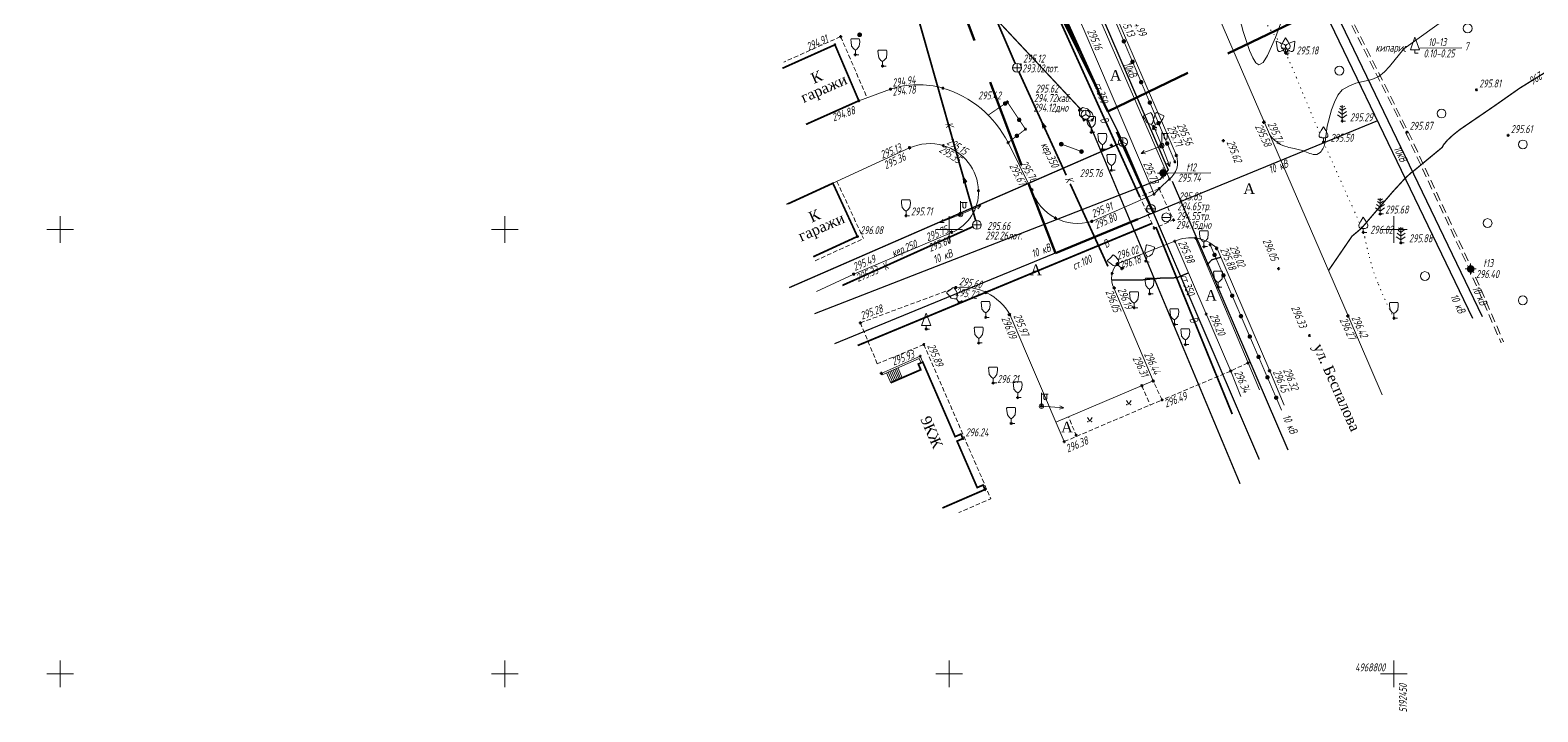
# Model space of a CAD drawing. Header units: metres. Extents: x 1687 to 3282, y 1191 to 1671.
# Drawn here: x 1885.2 to 2054.8, y 1191.1 to 1267.9 of the extents above; entities that cross this region are included whole.
import ezdxf

# ---------------------------------------------------------------- set-up
doc = ezdxf.new("R2010")
doc.units = ezdxf.units.M
doc.set_wipeout_variables(frame=1)
for name, pattern in [('71100000a', [1, 0, -1]), ('COMMUN', [6, 5, -1]), ('DASHED', [0.75, 0.5, -0.25]), ('DASHEDX2', [1.5, 1, -0.5])]:
    doc.linetypes.add(name, pattern=pattern)
for name, color, linetype, lineweight, transparency in [('31252100', 7, 'Continuous', 18, 0.65), ('51361400', 7, 'Continuous', 18, 0.65), ('51361800', 7, 'Continuous', 18, 0.65), ('51361960', 7, 'Continuous', 18, 0.65), ('51472300', 7, 'Continuous', 18, 0.65), ('71100000', 7, 'Continuous', 18, 0.65), ('71133200', 7, 'Continuous', 18, 0.65), ('71133300', 7, 'Continuous', 18, 0.65), ('71133600', 7, 'Continuous', 18, 0.65), ('71133800', 7, 'Continuous', 18, 0.65), ('82211000', 7, 'Continuous', 18, 0.65), ('Commun', 7, 'Continuous', 18, 0.65), ('CONTOURS-LABEL', 7, 'Continuous', 18, 0.65), ('ELE_SKLAD', 7, 'Continuous', 18, 0.65), ('GEO_POINTS', 7, 'Continuous', 18, 0.65), ('Grid', 7, 'Continuous', 18, 0.65), ('Otm', 7, 'Continuous', 18, 0.65), ('R_Поверхность5_CNT-MAJ', 7, 'Continuous', 18, 0.65), ('R_Поверхность5_CNT-MIN', 7, 'Continuous', 18, 0.65), ('Sit', 7, 'Continuous', 18, 0.65), ('Text', 7, 'Continuous', 18, 0.65), ('Text_com', 7, 'Continuous', 18, 0.65), ('Us_znak', 7, 'Continuous', 18, 0.65), ('Us_znak_fon', 7, 'Continuous', 18, 0.65), ('Рамка и сетка', 7, 'Continuous', 18, 0.65)]:
    doc.layers.add(name, color=color, linetype=linetype, lineweight=lineweight, transparency=transparency)
doc.styles.add('eskd', font='ESKD1.shx', dxfattribs={"width": 1.2, "oblique": 15})
doc.styles.get("Standard").update_dxf_attribs({"font": 'GOST_0.TTF', "oblique": 15})
doc.styles.add('style1', font='times.ttf', dxfattribs={"height": 1})
doc.linetypes.add('KABELww_500', pattern='A,0.0001,-0.4,[131,ltypeshp.shx,S=0.4,R=90,X=0.4,Y=-0.4],0.2,[131,ltypeshp.shx,S=0.2,R=90,X=0.4,Y=-0.2],3.6,[131,ltypeshp.shx,S=0.2,R=-90,X=-0.4,Y=0.2],0.2,[131,ltypeshp.shx,S=0.4,R=-90,X=-0.4,Y=0.4],-0.8,4,-0.4', length=9.6001)
doc.linetypes.add('ПОДЗ_ЛИНИИ_СВЯЗИ', pattern='A,4.8,-0.2,[133,ltypeshp.shx,S=0.2,R=0,X=-0.2,Y=0],-0.2,4.8,-2', length=12)

# ---------------------------------------------------------------- blocks, each defined once
blk = doc.blocks.new('71133200')
for p, q in [((-0.924145, 3.560442), (-1.024145, 3.360442)), ((-0.024145, 3.560442), (-0.924145, 3.560442)), ((-0.024145, 3.560442), (0.875855, 3.560442)), ((0.875855, 3.560442), (0.958164, 3.395824)), ((0.975974, 2.864397), (0.958164, 3.395824)), ((-1.024145, 3.360442), (-0.977382, 2.864397)), ((-0.977382, 2.864397), (-0.861899, 1.88241)), ((-0.861899, 1.88241), (-0.374616, 1.28565)), ((-0.374616, 1.28565), (0, 1.039723)), ((0, 1.039723), (0.401375, 1.321765)), ((0, 0), (0, 1.039723)), ((0.8, 0), (0, 0)), ((0.401375, 1.321765), (0.861899, 1.88241)), ((0.861899, 1.88241), (0.975974, 2.864397))]:
    blk.add_line(p, q)
at = {"style": 'eskd', "oblique": 14.99997778}
blk.add_attdef('Z', (1.873004, -0.239356), '', height=2, dxfattribs=at)
blk = doc.blocks.new('51472300')
for p, q in [((0, 0.5), (0, 3)), ((0, 2.75), (1.5, 2.75)), ((0.54, 1.74), (0.54, 2.75)), ((1.2, 1.74), (1.2, 2.75))]:
    blk.add_line(p, q)
at = {"color": 7}
for radius in [0.5, 0.05]:
    blk.add_circle((0, 0), radius, dxfattribs=at)
blk.add_arc((0.87, 1.75), 0.331, 182.1567, 357.8433)
at = {"oblique": 15}
blk.add_attdef('Z', (1.02, -1.37), '', height=2, dxfattribs=at)
blk = doc.blocks.new('71133800')
blk.add_lwpolyline([(0.71, 0), (0, 0), (0, 0.8), (-1.03, 0.8), (0, 3.61), (1.01, 0.8), (-0.03, 0.8)])
at = {"style": 'eskd', "oblique": 15}
blk.add_attdef('Z', (1.57, -0.8), '', height=2, dxfattribs=at)
blk = doc.blocks.new('71133300')
for p, q in [((0, 0.91), (0, 0)), ((0, 0), (0.76, 0))]:
    blk.add_line(p, q)
blk.add_lwpolyline([(0, 0.91), (-0.38, 0.91), (-0.76, 1.03), (-0.95, 1.21), (-1.01, 1.47), (-0.99, 1.69), (-0.54, 2.57), (0, 3.42), (0.54, 2.57), (0.99, 1.69), (1.01, 1.47), (0.95, 1.21), (0.76, 1.03), (0.39, 0.91)], close=True)
at = {"style": 'eskd', "oblique": 15}
blk.add_attdef('Z', (1.77, -0.69), '', height=2, dxfattribs=at)
blk = doc.blocks.new('71133600')
for p, q in [((-0.52, 3.39), (0, 3.02)), ((0, 3.02), (0.55, 3.39)), ((-0.86, 2.16), (0, 1.51)), ((0, 1.51), (0.96, 2.16))]:
    blk.add_line(p, q)
for points in [[(0.71, 0), (0, 0), (0, 3.55)], [(-1.05, 1.38), (0, 0.67), (1, 1.38)], [(-0.64, 2.84), (0, 2.37), (0, 2.37), (0.78, 2.93)]]:
    blk.add_lwpolyline(points)
at = {"style": 'eskd', "oblique": 15}
blk.add_attdef('Z', (2.03, -0.19), '', height=2, dxfattribs=at)
blk = doc.blocks.new('*U54')
at = {"layer": '82211000', "linetype": 'Continuous', "ltscale": 0.5}
for points in [[(5192401.54, 4968912.65, 1), (5192401.74, 4968912.19, 1)], [(5192402.53, 4968910.36, 1), (5192402.72, 4968909.9, 1)], [(5192403.52, 4968908.06, 1), (5192403.71, 4968907.6, 1)], [(5192404.5, 4968905.76, 1), (5192404.7, 4968905.3, 1)], [(5192405.49, 4968903.47, 1), (5192405.69, 4968903.01, 1)], [(5192406.49, 4968901.17, 1), (5192406.69, 4968900.72, 1)], [(5192407.49, 4968898.88, 1), (5192407.7, 4968898.43, 1)], [(5192408.5, 4968896.6, 1), (5192408.7, 4968896.14, 1)], [(5192409.51, 4968894.31, 1), (5192409.71, 4968893.85, 1)], [(5192410.52, 4968892.02, 1), (5192410.72, 4968891.56, 1)], [(5192411.52, 4968889.73, 1), (5192411.73, 4968889.27, 1)], [(5192412.53, 4968887.44, 1), (5192412.73, 4968886.99, 1)], [(5192413.54, 4968885.16, 1), (5192413.74, 4968884.7, 1)], [(5192414.55, 4968882.87, 1), (5192414.75, 4968882.41, 1)], [(5192415.55, 4968880.58, 1), (5192415.75, 4968880.12, 1)], [(5192416.56, 4968878.29, 1), (5192416.76, 4968877.83, 1)], [(5192417.57, 4968876, 1), (5192417.77, 4968875.55, 1)], [(5192418.57, 4968873.71, 1), (5192418.77, 4968873.25, 1)], [(5192419.55, 4968871.41, 1), (5192419.74, 4968870.95, 1)], [(5192420.52, 4968869.11, 1), (5192420.72, 4968868.65, 1)], [(5192421.5, 4968866.81, 1), (5192421.69, 4968866.35, 1)], [(5192422.47, 4968864.51, 1), (5192422.67, 4968864.05, 1)], [(5192423.45, 4968862.2, 1), (5192423.64, 4968861.74, 1)], [(5192424.42, 4968859.9, 1), (5192424.62, 4968859.44, 1)]]:
    blk.add_hatch(color=256, dxfattribs=at).paths.add_polyline_path(points, flags=0)
at = {"layer": '82211000', "linetype": 'Continuous', "ltscale": 0.5, "flags": 128}
blk.add_lwpolyline([(5192401.14, 4968913.57, 0.1, 0.1, 0), (5192401.54, 4968912.65, 0, 0, 0)], format="xyseb", dxfattribs=at)
at = {"layer": '82211000', "linetype": 'Continuous', "ltscale": 0.5, "const_width": 0.1}
for points in [[(5192401.74, 4968912.19), (5192402.53, 4968910.36)], [(5192402.72, 4968909.9), (5192403.52, 4968908.06)], [(5192403.71, 4968907.6), (5192404.5, 4968905.76)], [(5192404.7, 4968905.3), (5192405.49, 4968903.47)], [(5192406.69, 4968900.72), (5192407.49, 4968898.88)], [(5192407.7, 4968898.43), (5192408.5, 4968896.6)], [(5192408.7, 4968896.14), (5192409.51, 4968894.31)], [(5192409.71, 4968893.85), (5192410.52, 4968892.02)], [(5192410.72, 4968891.56), (5192411.52, 4968889.73)], [(5192411.73, 4968889.27), (5192412.53, 4968887.44)], [(5192412.73, 4968886.99), (5192413.54, 4968885.16)], [(5192413.74, 4968884.7), (5192414.55, 4968882.87)], [(5192414.75, 4968882.41), (5192415.55, 4968880.58)], [(5192415.75, 4968880.12), (5192416.56, 4968878.29)], [(5192416.76, 4968877.83), (5192417.57, 4968876)], [(5192418.77, 4968873.25), (5192419.55, 4968871.41)], [(5192419.74, 4968870.95), (5192420.52, 4968869.11)], [(5192420.72, 4968868.65), (5192421.5, 4968866.81)], [(5192421.69, 4968866.35), (5192422.47, 4968864.51)], [(5192422.67, 4968864.05), (5192423.45, 4968862.2)], [(5192423.64, 4968861.74), (5192424.42, 4968859.9)]]:
    blk.add_lwpolyline(points, dxfattribs=at)
at = {"layer": '82211000', "linetype": 'Continuous', "ltscale": 0.5}
for points in [[(5192405.69, 4968903.01, 0.1, 0.1, 0), (5192406.12, 4968902, 0.1, 0.1, 0), (5192406.49, 4968901.17, 0, 0, 0)], [(5192417.77, 4968875.55, 0.1, 0.1, 0), (5192418.44, 4968874.03, 0.1, 0.1, 0), (5192418.57, 4968873.71, 0, 0, 0)]]:
    blk.add_lwpolyline(points, format="xyseb", dxfattribs=at)
at = {"layer": '82211000', "ltscale": 0.5, "const_width": 0.1}
blk.add_lwpolyline([(5192424.62, 4968859.44), (5192425.39, 4968857.62)], dxfattribs=at)
blk = doc.blocks.new('*U59')
at = {"layer": '82211000', "linetype": 'Continuous', "ltscale": 0.5}
for points in [[(5192406.5, 4968864.32, 1), (5192406.08, 4968864.03, 1)], [(5192408.01, 4968862.14, 1), (5192407.73, 4968862.56, 1)], [(5192407.41, 4968860.39, 1), (5192407.81, 4968860.69, 1)]]:
    blk.add_hatch(color=256, dxfattribs=at).paths.add_polyline_path(points, flags=0)
at = {"layer": '82211000', "ltscale": 0.5, "const_width": 0.1}
blk.add_lwpolyline([(5192406.08, 4968864.03), (5192404.39, 4968862.87)], dxfattribs=at)
at = {"layer": '82211000', "linetype": 'Continuous', "ltscale": 0.5}
for points in [[(5192407.73, 4968862.56, 0.1, 0.1, 0), (5192406.54, 4968864.35, 0.1, 0.1, 0), (5192406.5, 4968864.32, 0, 0, 0)], [(5192407.81, 4968860.69, 0.1, 0.1, 0), (5192408.58, 4968861.29, 0.1, 0.1, 0), (5192408.01, 4968862.14, 0, 0, 0)]]:
    blk.add_lwpolyline(points, format="xyseb", dxfattribs=at)
at = {"layer": '82211000', "linetype": 'Continuous', "ltscale": 0.5, "flags": 128}
blk.add_lwpolyline([(5192406.62, 4968859.77, 0.1, 0.1, 0), (5192407.41, 4968860.39, 0, 0, 0)], format="xyseb", dxfattribs=at)
blk = doc.blocks.new('*U60')
at = {"layer": '82211000', "linetype": 'Continuous', "ltscale": 0.5}
for points in [[(5192429.75, 4968847.37, 1), (5192429.95, 4968846.91, 1)], [(5192430.74, 4968845.07, 1), (5192430.94, 4968844.61, 1)], [(5192431.73, 4968842.77, 1), (5192431.93, 4968842.32, 1)], [(5192432.72, 4968840.48, 1), (5192432.92, 4968840.02, 1)], [(5192433.71, 4968838.18, 1), (5192433.91, 4968837.72, 1)], [(5192434.7, 4968835.89, 1), (5192434.9, 4968835.43, 1)], [(5192435.69, 4968833.59, 1), (5192435.89, 4968833.13, 1)], [(5192436.68, 4968831.29, 1), (5192436.88, 4968830.84, 1)]]:
    blk.add_hatch(color=256, dxfattribs=at).paths.add_polyline_path(points, flags=0)
at = {"layer": '82211000', "linetype": 'Continuous', "ltscale": 0.5, "flags": 128}
blk.add_lwpolyline([(5192429.36, 4968848.28, 0.1, 0.1, 0), (5192429.75, 4968847.37, 0, 0, 0)], format="xyseb", dxfattribs=at)
at = {"layer": '82211000', "linetype": 'Continuous', "ltscale": 0.5, "const_width": 0.1}
for points in [[(5192429.95, 4968846.91), (5192430.74, 4968845.07)], [(5192430.94, 4968844.61), (5192431.73, 4968842.77)], [(5192431.93, 4968842.32), (5192432.72, 4968840.48)], [(5192432.92, 4968840.02), (5192433.71, 4968838.18)], [(5192433.91, 4968837.72), (5192434.7, 4968835.89)], [(5192434.9, 4968835.43), (5192435.69, 4968833.59)], [(5192435.89, 4968833.13), (5192436.68, 4968831.29)]]:
    blk.add_lwpolyline(points, dxfattribs=at)
at = {"layer": '82211000', "ltscale": 0.5, "const_width": 0.1}
blk.add_lwpolyline([(5192436.88, 4968830.84), (5192437.39, 4968829.65)], dxfattribs=at)
blk = doc.blocks.new('31252100a')
blk.add_circle((0, 0), 1)
blk = doc.blocks.new('51361800a')
at = {"color": 7}
blk.add_wipeout([(-0.1, 1), (-0.29, 0.96), (-0.47, 0.89), (-0.64, 0.78), (-0.78, 0.64), (-0.89, 0.47), (-0.96, 0.29), (-1, 0.1), (-1, -0.1), (-0.96, -0.29), (-0.89, -0.47), (-0.78, -0.64), (-0.64, -0.78), (-0.47, -0.89), (-0.29, -0.96), (-0.1, -1), (0.1, -1), (0.29, -0.96), (0.47, -0.89), (0.64, -0.78), (0.78, -0.64), (0.89, -0.47), (0.96, -0.29), (1, -0.1), (1, 0.1), (0.96, 0.29), (0.89, 0.47), (0.78, 0.64), (0.64, 0.78), (0.47, 0.89), (0.29, 0.96), (0.1, 1)], dxfattribs=at)
for p, q in [((-1, 0), (1, 0)), ((0, -1), (0, 1))]:
    blk.add_line(p, q)
blk.add_circle((0, 0), 1)
at = {"style": 'eskd', "oblique": 15}
for tag, p in [('Z', (1.72, 1.4)), ('Z1', (1.72, -1)), ('Z2', (1.72, -3.4))]:
    blk.add_attdef(tag, p, '', height=2, dxfattribs=at)
blk = doc.blocks.new('51361960a')
at = {"color": 7}
blk.add_wipeout([(-0.1, 1), (-0.29, 0.96), (-0.47, 0.89), (-0.64, 0.78), (-0.78, 0.64), (-0.89, 0.47), (-0.96, 0.29), (-1, 0.1), (-1, -0.1), (-0.96, -0.29), (-0.89, -0.47), (-0.78, -0.64), (-0.64, -0.78), (-0.47, -0.89), (-0.29, -0.96), (-0.1, -1), (0.1, -1), (0.29, -0.96), (0.47, -0.89), (0.64, -0.78), (0.78, -0.64), (0.89, -0.47), (0.96, -0.29), (1, -0.1), (1, 0.1), (0.96, 0.29), (0.89, 0.47), (0.78, 0.64), (0.64, 0.78), (0.47, 0.89), (0.29, 0.96), (0.1, 1)], dxfattribs=at)
blk.add_wipeout([(-0.1, 1), (-0.29, 0.96), (-0.47, 0.89), (-0.64, 0.78), (-0.78, 0.64), (-0.89, 0.47), (-0.96, 0.29), (-1, 0.1), (-1, -0.1), (-0.96, -0.29), (-0.89, -0.47), (-0.78, -0.64), (-0.64, -0.78), (-0.47, -0.89), (-0.29, -0.96), (-0.1, -1), (0.1, -1), (0.29, -0.96), (0.47, -0.89), (0.64, -0.78), (0.78, -0.64), (0.89, -0.47), (0.96, -0.29), (1, -0.1), (1, 0.1), (0.96, 0.29), (0.89, 0.47), (0.78, 0.64), (0.64, 0.78), (0.47, 0.89), (0.29, 0.96), (0.1, 1)], dxfattribs=at)
for q in [(-0.87, -0.5), (0, 1), (0.87, -0.5)]:
    blk.add_line((0, 0), q)
blk.add_circle((0, 0), 1)
at = {"style": 'eskd', "oblique": 15}
for tag, p in [('Z', (1.72, 1.4)), ('Z1', (1.72, -1)), ('Z2', (1.72, -3.4))]:
    blk.add_attdef(tag, p, '', height=2, dxfattribs=at)
blk = doc.blocks.new('51361400a')
at = {"color": 7}
blk.add_wipeout([(-0.1, 1), (-0.29, 0.96), (-0.47, 0.89), (-0.64, 0.78), (-0.78, 0.64), (-0.89, 0.47), (-0.96, 0.29), (-1, 0.1), (-1, -0.1), (-0.96, -0.29), (-0.89, -0.47), (-0.78, -0.64), (-0.64, -0.78), (-0.47, -0.89), (-0.29, -0.96), (-0.1, -1), (0.1, -1), (0.29, -0.96), (0.47, -0.89), (0.64, -0.78), (0.78, -0.64), (0.89, -0.47), (0.96, -0.29), (1, -0.1), (1, 0.1), (0.96, 0.29), (0.89, 0.47), (0.78, 0.64), (0.64, 0.78), (0.47, 0.89), (0.29, 0.96), (0.1, 1)], dxfattribs=at)
blk.add_line((-1, 0), (1, 0))
blk.add_circle((0, 0), 1)
at = {"style": 'eskd', "oblique": 15}
for tag, p in [('Z', (1.72, 1.4)), ('Z1', (1.72, -1)), ('Z2', (1.72, -3.4))]:
    blk.add_attdef(tag, p, '', height=2, dxfattribs=at)
blk = doc.blocks.new('GRID')
at = {"layer": 'Grid', "color": 104}
blk.add_line((-1.5, 0), (1.5, 0), dxfattribs=at)
for points in [[(0, 0), (0, 1.5)], [(0, 0), (0, -1.5)]]:
    blk.add_lwpolyline(points, dxfattribs=at)
blk = doc.blocks.new('GAZON')
at = {"layer": 'Us_znak', "linetype": 'COMMUN', "lineweight": -2}
for points in [[(-0.23, -0.04, 1), (-0.18, -0.04, 1)], [(0.18, -0.04, 1), (0.23, -0.04, 1)]]:
    blk.add_hatch(color=0, dxfattribs=at).paths.add_polyline_path(points)
at = {"layer": 'Us_znak', "color": 0, "linetype": 'COMMUN', "lineweight": -2}
for points in [[(0, 0), (-0.26, 0.43)], [(0, 0), (0.26, 0.43)]]:
    blk.add_lwpolyline(points, dxfattribs=at)
for centre in [(-0.21, -0.04), (0.21, -0.04)]:
    blk.add_circle(centre, 0.025, dxfattribs=at)
blk = doc.blocks.new('KOVER')
at = {"layer": 'Us_znak', "lineweight": -2}
blk.add_hatch(color=0, dxfattribs=at).paths.add_polyline_path([(-0.21, 0, 1), (0.21, 0, 1)])
at = {"layer": 'Us_znak_fon', "true_color": 0xffffff}
blk.add_hatch(color=7, dxfattribs=at).paths.add_polyline_path([(-0.26, 0, 1), (0.26, 0, 1)])
at = {"layer": 'Us_znak', "color": 0, "lineweight": -2}
blk.add_circle((0, 0), 0.21, dxfattribs=at)
blk = doc.blocks.new('NAPR')
at = {"layer": 'Us_znak', "color": 0, "linetype": 'Continuous', "lineweight": -2}
for p in [(-0.19, 2.04), (0.19, 2.04)]:
    blk.add_line(p, (0, 2.5), dxfattribs=at)
blk.add_lwpolyline([(0, 0), (0, 2.5)], dxfattribs=at)
blk = doc.blocks.new('A$C52264BE2')
at = {"layer": 'Sit'}
h = blk.add_hatch(color=32, dxfattribs=at)
h.dxf.hatch_style = 1
h.paths.add_polyline_path([(0, 0.37), (0.71, 0.44), (0.15, 0)])
at = {"layer": 'Sit', "color": 32, "elevation": 285.31}
blk.add_lwpolyline([(0, 0.37), (0.71, 0.44), (0.15, 0), (0, 0.37)], dxfattribs=at)
blk = doc.blocks.new('POINT')
at = {"layer": 'Us_znak', "linetype": 'Continuous', "lineweight": -2}
h = blk.add_hatch(color=0, dxfattribs=at)
edge = h.paths.add_edge_path()
edge.add_arc((0, 0), 0.05, 0, 360)
at = {"layer": 'Us_znak_fon', "linetype": 'Continuous', "true_color": 0xffffff}
blk.add_hatch(color=7, dxfattribs=at).paths.add_polyline_path([(-0.42, 0.05, -0.346708), (-0.05, 0.42), (-0.05, 0.62), (0.05, 0.62), (0.05, 0.42, -0.346708), (0.42, 0.05), (0.62, 0.05), (0.62, -0.05), (0.42, -0.05, -0.346708), (0.05, -0.42), (0.05, -0.62), (-0.05, -0.62), (-0.05, -0.42, -0.346708), (-0.42, -0.05), (-0.62, -0.05), (-0.62, 0.05)])
at = {"layer": 'Us_znak', "color": 0, "linetype": 'Continuous', "lineweight": -2}
for p, q in [((-0.62, 0), (-0.38, 0)), ((0, 0.38), (0, 0.62)), ((0.38, 0), (0.62, 0)), ((0, -0.62), (0, -0.38))]:
    blk.add_line(p, q, dxfattribs=at)
for radius in [0.375, 0.05]:
    blk.add_circle((0, 0), radius, dxfattribs=at)

msp = doc.modelspace()

# ---------------------------------------------------------------- linework, layer by layer
at = {"color": 192, "linetype": 'ПОДЗ_ЛИНИИ_СВЯЗИ', "lineweight": 60, "ltscale": 0.4, "const_width": 0.15, "flags": 128}
for points, elevation in [([(1947.973, 1370.625), (1988.71, 1274.585), (2003.908, 1258.354), (2021.279, 1216.797)], 290.481), ([(2007.881, 1255.721), (2001.514, 1268.567)], 295.619), ([(2007.645, 1255.054), (1970.561, 1238.877)], 295.619), ([(2008.301, 1254.813), (2023.443, 1219.531)], 295.619)]:
    msp.add_lwpolyline(points, dxfattribs=dict(at, elevation=elevation))
at = {"layer": '71100000', "linetype": '71100000a', "ltscale": 0.5}
msp.add_lwpolyline([(2038.594, 1235.442, -0.0254348), (2036.83, 1239.252, -0.0330151), (2035.822, 1242.327, -0.0105652), (2035.307, 1244.531, 0.0410089), (2035.14, 1245.091, 0.0143849), (2033.963, 1247.865, -0.0053431), (2030.661, 1255.275, -0.0051864), (2027.622, 1262.499, 0.0134084), (2026.401, 1265.274, 0.0481573), (2025.419, 1266.92, -0.0191539), (2022.721, 1270.901, -0.0111668), (2020.452, 1274.731, -0.0293246), (2019.708, 1276.256, -0.071855), (2019.509, 1277.026, -0.0418934), (2019.476, 1278.385, -0.0780182), (2019.577, 1278.847, -0.0337066), (2020.039, 1279.834, -0.6884264), (2022.526, 1279.483, 0.5047223), (2025.199, 1278.317, 0.1267348), (2026.13, 1279.229, 0.0349809), (2028.25, 1283.372, 0.1284519), (2029.766, 1293.571, 0.1274872), (2026.093, 1303.286)], format="xyb", dxfattribs=at)
at = {"layer": 'Commun', "color": 1, "linetype": 'KABELww_500', "lineweight": 30, "flags": 128}
for points in [[(1902.3, 1508.453), (1907.247, 1496.628), (1915.094, 1478.449), (1925.833, 1453.741), (1943.82, 1411.454), (1947.767, 1402.432), (1954.32, 1387.493), (1973.029, 1345.148), (1987.375, 1312.339), (2001.279, 1279.81), (2013.185, 1252.155), (2013.185, 1252.155)], [(2013.185, 1252.155), (2012.267, 1251.038), (1973.415, 1235.931)]]:
    msp.add_lwpolyline(points, dxfattribs=at)
for points, elevation in [([(1971.025, 1406.711), (2003.648, 1328.863), (2023.377, 1285.36), (2047.404, 1235.448)], 289.986), ([(2059.382, 1350.746), (2058.602, 1354.663), (2047.839, 1352.371), (2049.33, 1345.669), (2040.403, 1343.95), (2022.004, 1290.782), (2048.508, 1235.647)], 289.986), ([(2036.72, 1257.641), (1975.645, 1232.563)], 294.626), ([(2013.638, 1250.875), (2026.652, 1220.612)], 289.986)]:
    msp.add_lwpolyline(points, dxfattribs=dict(at, elevation=elevation))
at = {"layer": 'Commun', "color": 32, "linetype": 'COMMUN', "ltscale": 0.7, "const_width": 0.2, "flags": 128}
for points in [[(1979.337, 1302.797), (1996.183, 1263.633), (2001.724, 1251.527)], [(2002.162, 1250.57), (2006.417, 1241.272)]]:
    msp.add_lwpolyline(points, dxfattribs=at)
at = {"layer": 'Commun', "color": 32, "linetype": 'COMMUN', "ltscale": 0.7, "const_width": 0.2, "elevation": 293.413, "flags": 128}
for points in [[(1982.053, 1279.871), (1991.534, 1246.426)], [(1991.215, 1245.738), (1976.549, 1239.132)]]:
    msp.add_lwpolyline(points, dxfattribs=at)
at = {"layer": 'Commun', "color": 106, "linetype": 'COMMUN', "ltscale": 0.7, "const_width": 0.2, "flags": 128}
for points, elevation in [([(1996.342, 1279.264), (2009.991, 1249.103)], 288.015), ([(2011.371, 1246.109), (1978.264, 1232.366)], 295.736), ([(2011.828, 1245.659), (2020.393, 1224.646)], 295.736)]:
    msp.add_lwpolyline(points, dxfattribs=dict(at, elevation=elevation))
at = {"layer": 'GEO_POINTS', "lineweight": 60}
for centre in [(1976.345, 1267.129, 294.844), (1978.492, 1267.343, 294.75), (1975.705, 1266.215, 294.909), (2026.401, 1265.274, 295.178), (1978.003, 1265.099, 294.821), (1981.056, 1263.817, 294.885), (1996.572, 1263.952, 295.12), (1981.946, 1261.223, 294.942), (1981.959, 1261.216, 294.783), (1987.854, 1261.326, 295.042), (2047.871, 1261.145, 295.813), (1978.394, 1259.912, 294.879), (1995.096, 1259.768, 295.422), (2003.203, 1258.851, 295.496), (2003.908, 1258.354, 295.619), (1997.136, 1256.712, 295.501), (2003.721, 1257.753, 295.517), (2004.649, 1257.755, 295.467), (2011.533, 1256.782, 295.682), (2023.925, 1257.484, 295.584), (2023.983, 1257.522, 295.738), (2032.777, 1257.627, 295.288), (1995.179, 1255.196, 295.389), (2001.175, 1255.025, 295.598), (2004.532, 1256.36, 295.629), (2019.393, 1255.425, 295.62), (2030.661, 1255.275, 295.5), (2040.045, 1256.385, 295.87), (2051.428, 1256.016, 295.61), (1984.08, 1254.654, 295.13), (1984.103, 1254.597, 295.356), (1987.886, 1254.872, 295.15), (2003.437, 1254.191, 295.601), (2005.787, 1254.449, 295.673), (2006.791, 1254.9, 295.753), (2012.478, 1254.855, 295.704), (2014.085, 1253.749, 295.707), (2014.126, 1253.765, 295.558), (2006.809, 1252.089, 295.76), (2012.617, 1251.781, 295.741), (2013.947, 1253.039, 295.695), (1997.822, 1249.903, 295.668), (1997.888, 1249.895, 295.762), (2012.165, 1250.029, 295.736), (2013.343, 1251.077, 295.662), (1991.851, 1249.785, 295.507), (2011.597, 1249.403, 295.735), (1983.698, 1246.969, 295.708), (1989.837, 1247.101, 295.735), (2000.507, 1246.721, 295.761), (2011.247, 1247.74, 295.832), (2012.973, 1246.782, 295.849), (2013.794, 1246.496, 295.797), (2037.037, 1247.168, 295.684), (1988.817, 1245.14, 295.753), (1988.86, 1245.091, 295.599), (1991.614, 1245.804, 295.665), (2004.597, 1246.324, 295.802), (2004.605, 1246.374, 295.913), (2011.619, 1245.57, 295.836), (2035.14, 1245.091, 296.024), (1978.232, 1244.636, 296.079), (2013.932, 1244.099, 295.883), (2016.28, 1244.452, 295.875), (2017.212, 1243.492, 295.97), (2017.915, 1243.707, 295.965), (2018.628, 1243.263, 296.024), (2018.652, 1243.351, 295.885), (2039.361, 1243.917, 295.878), (2007.467, 1241.574, 296.021), (2007.537, 1241.514, 296.183), (2010.678, 1241.872, 295.98), (1977.788, 1240.405, 295.487), (1977.837, 1240.396, 295.335), (2006.883, 1240.475, 296.06), (2007.979, 1241.015, 296.103), (2025.604, 1241.015, 296.053), (2047.211, 1240.977, 296.401), (1989.307, 1238.886, 295.718), (1989.311, 1238.902, 295.604), (1992.699, 1238.334, 295.727), (2007.083, 1238.847, 296.045), (2007.14, 1238.843, 296.191), (2011.094, 1238.178, 296.018), (2018.814, 1238.936, 296.175), (1989.688, 1237.185, 295.356), (2009.359, 1236.616, 296.161), (1978.564, 1234.913, 295.281), (1992.666, 1235.524, 296.064), (1995.301, 1235.833, 296.092), (1995.391, 1235.852, 295.965), (2013.886, 1234.728, 295.941), (2017.474, 1235.898, 296.204), (2033.379, 1235.686, 296.27), (2033.448, 1235.708, 296.423), (2038.594, 1235.442, 296.2), (1985.968, 1234.214, 294.896), (2029.087, 1233.479, 296.327), (1985.709, 1232.483, 295.888), (1991.884, 1232.649, 296.098), (2015.121, 1232.468, 296.253), (1985.297, 1231.161, 295.925), (2020.228, 1229.492, 296.342), (2022.168, 1230.407, 296.399), (2024.565, 1229.512, 296.449), (2024.614, 1229.517, 296.322), (1980.919, 1229.232, 295.775), (1993.498, 1228.149, 296.206), (2010.225, 1227.848, 296.313), (2011.482, 1228.388, 296.309), (2011.544, 1228.346, 296.439), (1996.26, 1226.505, 295.746), (2012.501, 1226.241, 296.494), (1998.943, 1225.528, 296.361), (1995.529, 1223.604, 295.693), (1990.096, 1221.887, 296.242), (2001.495, 1221.548, 296.382), (2002.839, 1222.271, 296.412), (1992.582, 1216.154, 295.594)]:
    msp.add_circle(centre, 0.06, dxfattribs=at)
at = {"layer": 'R_Поверхность5_CNT-MAJ', "color": 32, "elevation": 296, "flags": 128}
msp.add_lwpolyline([(2066.806, 1270.037, 0.15, 0.15, 0), (2052.713, 1261.317, 0.15, 0.15, 0), (2049.902, 1259.341, 0.15, 0.15, 0), (2045.997, 1256.669, 0.15, 0.15, 0), (2045.218, 1256.047, 0.15, 0.15, 0), (2044.585, 1255.46, 0.15, 0.15, 0), (2044.131, 1254.914, 0.15, 0.15, 0), (2044.012, 1254.666, 0.15, 0.15, 0), (2040.85, 1252.054, 0.15, 0.15, 0), (2040.525, 1251.814, 0.15, 0.15, 0), (2039.853, 1251.2, 0.15, 0.15, 0), (2038.462, 1249.685, 0.15, 0.15, 0), (2034.932, 1245.564, 0.15, 0.15, 0), (2034.932, 1245.564, 0.15, 0.15, 0), (2034.932, 1245.564, 0, 0, 0)], format="xyseb", dxfattribs=at)
at = {"layer": 'R_Поверхность5_CNT-MAJ', "color": 32, "const_width": 0.15, "flags": 128}
for points, elevation in [([(2034.932, 1245.564), (2033.863, 1244.665), (2031.231, 1240.816)], 296), ([(2019.104, 1242.303), (2018.095, 1242.013), (2017.549, 1241.426)], 295.885), ([(2006.83, 1239.738), (2010.218, 1239.74), (2012.513, 1239.967), (2014.141, 1239.986), (2015.467, 1240.538)], 296)]:
    msp.add_lwpolyline(points, dxfattribs=dict(at, elevation=elevation))
at = {"layer": 'R_Поверхность5_CNT-MIN', "color": 32, "elevation": 295.5, "flags": 128}
msp.add_lwpolyline([(2057.132, 1276.847), (2046.584, 1270.69), (2039.698, 1265.741), (2038.101, 1263.774), (2037.526, 1263.174), (2036.891, 1262.654), (2036.109, 1262.294), (2034.312, 1261.886), (2033.494, 1261.563), (2032.748, 1261.139), (2032.275, 1260.528), (2031.882, 1259.768), (2031.557, 1258.904), (2031.056, 1257.036), (2030.851, 1255.275)], dxfattribs=at)
msp.add_lwpolyline([(2023.376, 1263.96), (2023.863, 1264.223), (2024.361, 1264.994), (2025.243, 1267.045), (2026.238, 1269.696), (2026.515, 1270.672), (2026.679, 1271.597), (2026.681, 1272.413), (2026.47, 1273.062), (2025.941, 1273.576), (2025.103, 1274.023), (2024.08, 1274.385), (2022.994, 1274.648), (2021.969, 1274.795), (2021.128, 1274.812), (2020.594, 1274.681), (2020.282, 1273.95), (2020.417, 1272.738), (2020.729, 1271.137), (2021.625, 1267.723), (2022.354, 1265.581), (2022.717, 1264.759), (2023.062, 1264.196)], close=True, dxfattribs=at)
at = {"layer": 'R_Поверхность5_CNT-MIN', "color": 32}
msp.add_lwpolyline([(2030.851, 1255.275, -0.1567866), (2030.278, 1254.09, -0.2711872), (2029.512, 1253.87, -0.0385264), (2028.762, 1254.125, 0.0357009), (2027.954, 1254.404, 0.0169378), (2027.38, 1254.537, -0.0121124), (2026.575, 1254.715, -0.1598928), (2024.823, 1255.812, -0.0173463), (2024.601, 1256.098)], format="xyb", dxfattribs=at)
at = {"layer": 'Sit', "flags": 128}
for points, elevation in [([(1989.877, 1309.799), (1988.287, 1309.126), (1993.689, 1296.533), (2005.6, 1268.818), (2013.343, 1251.077)], 293.5), ([(2014.126, 1253.765), (2007.317, 1269.492), (2000.215, 1285.675)], 295.558), ([(1997.229, 1282.9), (2003.347, 1268.674), (2003.693, 1267.934), (2011.597, 1249.403)], 294.548), ([(2015.839, 1276.386), (2023.983, 1257.522), (2033.448, 1235.708), (2037.269, 1226.81), (2037.269, 1226.81)], 294.85), ([(2041.503, 1265.818), (2046.234, 1265.851)], 295.5), ([(2004.592, 1257.616), (2003.721, 1257.753), (2003.203, 1258.306), (2003.203, 1258.851), (2003.555, 1259.162), (2004.132, 1259.017), (2004.648, 1258.519), (2004.845, 1257.976), (2004.592, 1257.616)], 295.467), ([(2001.175, 1255.025), (2003.437, 1254.191)], 295.598), ([(2013.242, 1251.781), (2017.99, 1251.816)], 295.741), ([(2013.932, 1244.099), (2020.228, 1229.492), (2021.369, 1226.635)], 295.883), ([(2016.28, 1244.452), (2022.168, 1230.407), (2023.477, 1227.366)], 295.875), ([(2018.652, 1243.351), (2024.614, 1229.517), (2026.244, 1225.664)], 295.885), ([(1977.837, 1240.396), (1973.628, 1238.461)], 295.335), ([(1985.297, 1231.161), (1980.919, 1229.232)], 295.925), ([(1985.194, 1230.897), (1981, 1229.049)], 295.925), ([(1982.251, 1229.595), (1982.727, 1228.498)], 295.775), ([(1982.435, 1229.675), (1982.911, 1228.578)], 295.775), ([(1982.618, 1229.754), (1983.094, 1228.657)], 295.775), ([(1982.802, 1229.834), (1983.277, 1228.737)], 295.775), ([(1985.194, 1230.897), (1985.401, 1230.419)], 295.925), ([(1985.297, 1231.161), (1985.585, 1230.498)], 295.925), ([(1980.919, 1229.232), (1981, 1229.049)], 295.775), ([(1981.517, 1229.277), (1981.993, 1228.18)], 295.775), ([(1981.701, 1229.357), (1982.177, 1228.259)], 295.775), ([(1981.884, 1229.436), (1982.36, 1228.339)], 295.775), ([(1982.068, 1229.516), (1982.544, 1228.418)], 295.775), ([(2011.482, 1228.388), (2000.565, 1223.729)], 295.885)]:
    msp.add_lwpolyline(points, dxfattribs=dict(at, elevation=elevation))
at = {"layer": 'Sit', "linetype": 'DASHEDX2', "elevation": 294.626, "flags": 128}
for points in [[(2028.453, 1282.306), (2030.349, 1275.325), (2039.91, 1256.32), (2047.074, 1240.915), (2050.639, 1232.654)], [(2028.743, 1282.385), (2030.63, 1275.432), (2040.18, 1256.451), (2047.348, 1241.038), (2050.915, 1232.773)]]:
    msp.add_lwpolyline(points, dxfattribs=at)
at = {"layer": 'Sit', "linetype": 'DASHED', "flags": 128}
for points, elevation in [([(1976.345, 1267.129), (1969.963, 1264.268)], 294.844), ([(1976.345, 1267.129), (1979.329, 1260.254)], 294.844), ([(1978.564, 1234.913), (1989.311, 1238.902)], 295.281), ([(1980.471, 1230.312), (1978.564, 1234.913)], 295.775), ([(1985.709, 1232.483), (1980.471, 1230.312)], 295.888), ([(1985.709, 1232.483), (1993.236, 1215.126), (1989.631, 1213.562)], 295.888), ([(2022.168, 1230.407), (2020.228, 1229.492)], 295.875), ([(2012.501, 1226.241), (2011.482, 1228.388)], 295.281), ([(2020.228, 1229.492), (2012.501, 1226.241)], 295.883), ([(2001.495, 1221.548), (2012.501, 1226.241)], 295.281), ([(2010.225, 1227.848), (2011.155, 1225.667)], 296.313), ([(2002.894, 1222.144), (2001.963, 1224.325)], 296.412)]:
    msp.add_lwpolyline(points, dxfattribs=dict(at, elevation=elevation))
at = {"layer": 'Sit', "const_width": 0.2, "flags": 128}
for points, elevation in [([(1969.806, 1263.57), (1969.806, 1263.57), (1975.705, 1266.215), (1978.394, 1259.912), (1972.454, 1257.255)], 294.909), ([(1978.232, 1244.636), (1975.476, 1250.631)], 296.079), ([(1981.984, 1228.176), (1985.358, 1229.639), (1985.08, 1230.279), (1985.585, 1230.498), (1989.223, 1222.108), (1989.878, 1222.392), (1990.096, 1221.887), (1989.442, 1221.603), (1991.709, 1216.375), (1992.364, 1216.659), (1992.582, 1216.154), (1987.793, 1214.077)], 295.775)]:
    msp.add_lwpolyline(points, dxfattribs=dict(at, elevation=elevation))
at = {"layer": 'Sit', "flags": 128}
for points, elevation in [([(2011.597, 1249.403, -0.0037788), (2011.597, 1249.403), (2004.597, 1246.324, -0.4070202), (1997.822, 1249.903), (1995.179, 1255.196, 0.2083962), (1987.854, 1261.326, 0.1533938), (1981.959, 1261.216), (1978.394, 1259.912)], 295.558), ([(1977.837, 1240.396), (1988.86, 1245.091, 0.3097469), (1991.851, 1249.785, 0.3251728), (1987.886, 1254.872, 0.1780304), (1984.103, 1254.597), (1975.476, 1250.631)], 295.335), ([(2011.597, 1249.403, -0.0346089), (2013.343, 1251.077, 0.3053316), (2014.126, 1253.765, -42.9360733)], 294.548), ([(2018.652, 1243.351, 0.3003867), (2013.932, 1244.099), (2007.467, 1241.574, 0.3152135), (2007.083, 1238.847), (2011.482, 1228.388)], 295.885), ([(1989.311, 1238.902, -0.2978814), (1995.391, 1235.852), (2001.495, 1221.548)], 295.281)]:
    msp.add_lwpolyline(points, format="xyb", dxfattribs=dict(at, elevation=elevation))
at = {"layer": 'Sit', "const_width": 0.2, "flags": 128}
msp.add_lwpolyline([(1970.362, 1248.244), (1970.348, 1248.274), (1975.476, 1250.631), (1978.232, 1244.636), (1973.263, 1242.352)], dxfattribs=at)
at = {"layer": 'Sit', "linetype": 'DASHED', "flags": 128}
for points in [[(1975.929, 1250.84), (1978.915, 1244.4)], [(1973.472, 1241.897), (1978.915, 1244.4)]]:
    msp.add_lwpolyline(points, dxfattribs=at)
at = {"layer": 'Sit', "linetype": 'DASHED', "elevation": 295.736, "flags": 128}
msp.add_lwpolyline([(2012.165, 1250.029), (2013.794, 1246.496), (2011.619, 1245.57), (2009.991, 1249.103)], close=True, dxfattribs=at)

# ---------------------------------------------------------------- block references
at = {"layer": '31252100', "color": 7, "xscale": 0.5, "yscale": 0.5, "zscale": 0.5}
for p in [(2046.879, 1268.062), (2032.451, 1263.309), (2043.937, 1258.472), (2053.086, 1254.992), (2049.114, 1246.143), (2042.067, 1240.177), (2053.079, 1237.447)]:
    msp.add_blockref('31252100a', p, dxfattribs=at)
at = {"layer": '51472300', "color": 7, "xscale": 0.5, "yscale": 0.5, "zscale": 0.5}
for p in [(2012.478, 1254.855, 295.704), (1989.837, 1247.101, 295.735), (1998.943, 1225.528, 296.361)]:
    msp.add_blockref('51472300', p, dxfattribs=at)
at = {"layer": '71133200', "color": 7, "xscale": 0.5, "yscale": 0.5, "zscale": 0.5}
for p in [(1978.003, 1265.099, 294.821), (1981.056, 1263.817, 294.885), (2004.532, 1256.36, 295.629), (2005.787, 1254.449, 295.673), (2006.809, 1252.089, 295.76), (1983.698, 1246.969, 295.708), (2017.212, 1243.492, 295.97), (2011.094, 1238.178, 296.018), (2018.814, 1238.936, 296.175), (2009.359, 1236.616, 296.161), (1992.666, 1235.524, 296.064), (2013.886, 1234.728, 295.941), (2038.581, 1235.442, 296.2), (1991.884, 1232.649, 296.098), (2015.121, 1232.468, 296.253), (1993.498, 1228.149, 296.206), (1996.26, 1226.505, 295.746), (1995.529, 1223.604, 295.693)]:
    msp.add_blockref('71133200', p, dxfattribs=at)
at = {"layer": '71133200', "color": 7}
for p, xscale, yscale, zscale, rotation in [((2011.533, 1256.782, 295.682), 0.5, 0.5, 0.5, 23.56173167746967), ((2011.533, 1256.782, 295.682), 0.5, 0.5, 0.5, 334.5722066678987), ((2010.678, 1241.872, 295.98), 0.4999999999999998, 0.4999999999999998, 0.4999999999999998, 341.6915370803217), ((2007.979, 1241.015, 296.103), 0.5, 0.5, 0.5, 45.84729318958991), ((1989.688, 1237.185, 295.356), 0.5, 0.5, 0.5, 35.23174900224728)]:
    msp.add_blockref('71133200', p, dxfattribs=dict(at, xscale=xscale, yscale=yscale, zscale=zscale, rotation=rotation))
at = {"layer": '71133300', "color": 7, "xscale": 0.5, "yscale": 0.5, "zscale": 0.5}
for rotation in [38.26990210757506, 322.382427364061]:
    msp.add_blockref('71133300', (2026.401, 1265.274, 295.178), dxfattribs=dict(at, rotation=rotation))
for p in [(2026.401, 1265.274, 295.178), (2030.661, 1255.275, 295.5), (2035.14, 1245.091, 296.024)]:
    msp.add_blockref('71133300', p, dxfattribs=at)
at = {"layer": '71133600', "color": 7, "xscale": 0.5, "yscale": 0.5, "zscale": 0.5}
for p in [(2032.777, 1257.627, 295.288), (2037.037, 1247.168, 295.684), (2039.361, 1243.917, 295.878)]:
    msp.add_blockref('71133600', p, dxfattribs=at)
at = {"layer": '71133800', "color": 7, "xscale": 0.5, "yscale": 0.5, "zscale": 0.5}
for p in [(2040.95, 1265.25, 295.5), (1985.968, 1234.214, 294.896)]:
    msp.add_blockref('71133800', p, dxfattribs=at)
at = {"layer": '82211000', "color": 7}
for name in ['*U54', '*U59', '*U60']:
    msp.add_blockref(name, (-5190411.441, -4967604.578), dxfattribs=at)
at = {"layer": 'Grid', "color": 7, "linetype": 'Continuous'}
for p in [(1888.559, 1245.422), (1938.559, 1245.422), (1938.559, 1245.422), (1988.559, 1245.422), (2038.559, 1245.422), (1888.559, 1195.422), (1938.559, 1195.422), (1938.559, 1195.422), (1988.559, 1195.422), (2038.559, 1195.422)]:
    msp.add_blockref('GRID', p, dxfattribs=at)
at = {"layer": 'Sit', "color": 7, "linetype": 'Continuous'}
for name, p in [('KOVER', (1978.492, 1267.343, 294.75)), ('KOVER', (2001.175, 1255.025, 295.598)), ('KOVER', (2003.437, 1254.191, 295.601)), ('POINT', (2012.617, 1251.781, 295.741)), ('POINT', (2047.211, 1240.977, 296.401)), ('GAZON', (2008.752, 1225.751)), ('GAZON', (2004.367, 1223.84))]:
    msp.add_blockref(name, p, dxfattribs=at)
at = {"layer": 'Sit', "color": 7}
for p, rotation in [((1999.456, 1256.824, -285.308), 91.91052808722874), ((1990.52, 1250.623, -285.308), 85.26539304535838)]:
    msp.add_blockref('A$C52264BE2', p, dxfattribs=dict(at, rotation=rotation))
at = {"layer": 'Sit', "color": 7, "linetype": 'Continuous'}
for p, rotation in [((2012.478, 1254.855, 295.704), 22.63254919406308), ((1998.943, 1225.528, 296.361), 265.7738551728124)]:
    msp.add_blockref('NAPR', p, dxfattribs=dict(at, rotation=rotation))
at = {"layer": 'Sit', "color": 7, "linetype": 'Continuous', "xscale": -1}
for p, rotation in [((2012.478, 1254.855, 295.704), 110.7543291791047), ((2012.478, 1254.855, 295.704), 201.3055858978623), ((1989.837, 1247.101, 295.735), 110.7543291791047)]:
    msp.add_blockref('NAPR', p, dxfattribs=dict(at, rotation=rotation))

# ---------------------------------------------------------------- texts
at = {"layer": 'CONTOURS-LABEL', "color": 32, "oblique": 13, "width": 0.8}
msp.add_text('296', height=0.9, rotation=211.74789, dxfattribs=at).set_placement((2055.029, 1263.273, 296))
at = {"layer": 'ELE_SKLAD', "oblique": 13, "width": 0.8}
for s, p in [('t12', (2015.203, 1251.968, 294.441)), ('t13', (2048.611, 1241.185, 295.101))]:
    msp.add_text(s, height=0.9, dxfattribs=at).set_placement(p)
at = {"layer": 'Otm', "oblique": 13, "width": 0.8}
for s, rotation, p in [('295.13', 295.39399, (2007.648, 1269.228, 295.133)), ('294.99', 295.39399, (2008.873, 1269.471, 294.992)), ('294.91', 24.6329, (1972.753, 1265.518, 294.844)), ('295.16', 293.10123, (2004.049, 1267.76, 295.158)), ('294.94', 7.81803, (1982.216, 1261.49, 294.942)), ('294.78', 5.50531, (1982.219, 1260.477, 294.783)), ('294.88', 19.76327, (1975.571, 1257.577, 294.879)), ('295.71', 294.31786, (2013.056, 1256.885, 295.707)), ('295.56', 294.31786, (2014.153, 1257.147, 295.558)), ('295.58', 294.95437, (2022.932, 1257.021, 295.584)), ('295.74', 294.95437, (2024.347, 1257.285, 295.738)), ('295.13', 22.25298, (1981.029, 1253.372, 295.13)), ('295.15', 326.98002, (1988.205, 1255.085, 295.15)), ('295.62', 291.55415, (2019.745, 1255.241, 295.62)), ('295.36', 24.83914, (1981.442, 1252.188, 295.356)), ('295.35', 326.98002, (1987.348, 1254.212, 295.15)), ('295.67', 297.1794, (1995.298, 1252.573, 295.668)), ('295.76', 299.90399, (1996.485, 1252.865, 295.762)), ('295.73', 292.2531, (2010.359, 1252.853, 295.735)), ('295.91', 23.02852, (2004.78, 1246.731, 295.913)), ('295.80', 23.02852, (2005.121, 1245.463, 295.802)), ('295.75', 22.28487, (1986.15, 1244.09, 295.753)), ('295.60', 22.28487, (1986.439, 1242.895, 295.599)), ('296.02', 18.29395, (2007.544, 1241.995, 296.103)), ('295.88', 294.43175, (2014.293, 1243.934, 295.883)), ('295.88', 293.31371, (2019.01, 1243.179, 295.885)), ('296.02', 293.31371, (2020.081, 1243.422, 296.024)), ('296.05', 293.21114, (2023.792, 1244.153, 296.053)), ('295.49', 23.07286, (1977.962, 1240.742, 295.487)), ('296.18', 18.29395, (2007.865, 1240.918, 296.103)), ('295.33', 23.07286, (1978.303, 1239.507, 295.335)), ('295.60', 350.68993, (1989.634, 1239.188, 295.604)), ('295.72', 350.78865, (1989.212, 1237.993, 295.718)), ('296.05', 291.44763, (2006.125, 1238.413, 296.045)), ('296.19', 291.44763, (2007.491, 1238.659, 296.191)), ('295.28', 20.3642, (1978.755, 1235.261, 295.281)), ('296.33', 292.71587, (2027.004, 1236.615, 296.327)), ('296.09', 292.06994, (1994.408, 1235.416, 296.092)), ('295.97', 292.06994, (1995.766, 1235.706, 295.965)), ('296.20', 293.22321, (2017.831, 1235.725, 296.204)), ('296.27', 295.06349, (2032.452, 1235.235, 296.27)), ('296.42', 295.06349, (2033.791, 1235.471, 296.423)), ('295.93', 21.26213, (1982.299, 1230.098, 295.925)), ('295.89', 293.44398, (1986.067, 1232.311, 295.888)), ('296.44', 295.47366, (2010.448, 1231.375, 296.439)), ('296.31', 295.47366, (2009.169, 1230.92, 296.309)), ('296.32', 292.9258, (2026.099, 1229.594, 296.322)), ('296.34', 294.18223, (2020.588, 1229.325, 296.342)), ('296.45', 292.9258, (2024.947, 1229.386, 296.449)), ('296.49', 21.10043, (2012.947, 1225.374, 296.494)), ('296.38', 23.0947, (2001.903, 1220.299, 296.382))]:
    msp.add_text(s, height=0.9, rotation=rotation, dxfattribs=at).set_placement(p)
for s, p in [('10-13', (2042.43, 1266.059, 295.52)), ('295.18', (2027.608, 1265.121, 295.178)), ('кипарис', (2036.505, 1265.44, 295.52)), ('0.10-0.25', (2041.915, 1264.792, 295.52)), ('7', (2046.534, 1265.593, 295.52)), ('295.81', (2048.171, 1261.405, 295.813)), ('295.42', (1991.818, 1260.058, 295.422)), ('295.29', (2033.634, 1257.604, 295.288)), ('295.87', (2040.345, 1256.645, 295.87)), ('295.61', (2051.728, 1256.276, 295.61)), ('295.50', (2031.457, 1255.293, 295.5)), ('295.76', (2003.248, 1251.315, 295.76)), ('295.74', (2014.275, 1250.799, 295.741)), ('295.71', (1984.25, 1247.003, 295.708)), ('295.68', (2037.607, 1247.221, 295.684)), ('296.08', (1978.532, 1244.896, 296.079)), ('292.26лот.', (1992.618, 1244.294, 295.665)), ('295.66', (1992.838, 1245.377, 295.665)), ('296.02', (2035.924, 1244.949, 296.024)), ('295.88', (2040.277, 1243.983, 295.878)), ('296.40', (2047.816, 1239.954, 294.626)), ('296.21', (1993.965, 1228.147, 296.206)), ('296.24', (1990.396, 1222.147, 296.242))]:
    msp.add_text(s, height=0.9, dxfattribs=at).set_placement(p)
at = {"layer": 'Text', "color": 7, "style": 'style1'}
for s, rotation, p in [('гаражи', 23.7921, (1972.183, 1259.65, -285.654)), ('К', 23.7921, (1973.334, 1261.798, -285.654)), ('гаражи', 23.7921, (1971.909, 1244.049, -285.654)), ('К', 23.7921, (1973.089, 1246.181, -285.654)), ('9КЖ', 293.4217, (1985.296, 1224.088, -285.654))]:
    msp.add_text(s, height=1.2, rotation=rotation, dxfattribs=at).set_placement(p)
at = {"layer": 'Text', "style": 'style1'}
for p in [(2006.622, 1262.177), (2021.648, 1249.423), (1997.669, 1240.276), (2017.366, 1237.411), (2001.146, 1222.597)]:
    msp.add_text('А', height=1.2, dxfattribs=at).set_placement(p)
msp.add_text('ул. Беспалова', height=1.2, rotation=293.91803, dxfattribs=at).set_placement((2029.471, 1232.266, -285.22))
at = {"layer": 'Text_com', "oblique": 13, "width": 0.8}
for s, p in [('293.02лот.', (1996.749, 1263.108, 295.12)), ('295.12', (1996.872, 1264.212, 295.12)), ('294.72каб.', (1998.084, 1259.764, 295.619)), ('295.62', (1998.263, 1260.835, 295.619)), ('294.12дно', (1998.038, 1258.685, 295.619)), ('294.65тр.', (2014.221, 1247.584, 295.849)), ('295.85', (2014.377, 1248.706, 295.849)), ('294.55тр.', (2014.152, 1246.479, 295.849)), ('294.15дно', (2014.083, 1245.496, 295.849))]:
    msp.add_text(s, height=0.9, dxfattribs=at).set_placement(p)
for s, rotation, p in [('10кВ', 296.64553, (2008.119, 1264.029, 278.021)), ('ст.350', 290.45171, (2004.794, 1261.788, 277.672)), ('К', 287.68415, (1988.061, 1257.338, 581.159)), ('В', 296.75779, (2005.493, 1257.804, 282.899)), ('кер.350', 295.65484, (1998.844, 1254.967, 568.007)), ('10кВ', 296.64553, (2038.515, 1254.538, 568.007)), ('К', 292.52875, (2001.55, 1251.115, 874.573)), ('кер.250', 22.69205, (1982.309, 1242.301, 295.335)), ('В', 31.20152, (2006.201, 1243.296, 282.899)), ('К', 33.34896, (1981.387, 1240.741, 874.573)), ('ст.100', 24.05267, (2002.656, 1240.842, 277.672)), ('ст.350', 290.45171, (2014.521, 1240.146, 277.672)), ('В', 296.75779, (2015.547, 1235.323, 282.899))]:
    msp.add_text(s, height=0.9, rotation=rotation, dxfattribs=at).set_placement(p)
at = {"layer": 'Text_com', "color": 1, "oblique": 13, "width": 0.8}
for rotation, p in [(21.55693, (2024.704, 1251.664, 568.007)), (21.55693, (1986.967, 1241.575, 568.007)), (21.55693, (1998.02, 1242.215, 568.007)), (295.65484, (2044.893, 1237.893, 568.007)), (295.65484, (2047.348, 1238.797, 568.007)), (295.65484, (2026.009, 1224.327, 568.007))]:
    msp.add_text('10 кВ ', height=0.9, rotation=rotation, dxfattribs=at).set_placement(p)
at = {"layer": 'Рамка и сетка', "oblique": 13, "width": 0.8}
msp.add_text('4968800', height=0.9, dxfattribs=at).set_placement((2034.211, 1195.69))
msp.add_text('5192450', height=0.9, rotation=90, dxfattribs=at).set_placement((2040.043, 1191.077))

# ---------------------------------------------------------------- next in the draw order: block references
at = {"layer": '51361400', "color": 7, "xscale": 0.5, "yscale": 0.5, "zscale": 0.5}
msp.add_blockref('51361400a', (2011.247, 1247.74, 295.832), dxfattribs=at)
at = {"layer": '51361800', "color": 7, "xscale": 0.5, "yscale": 0.5, "zscale": 0.5}
for p in [(1996.188, 1263.624), (1991.671, 1245.943, 295.665)]:
    msp.add_blockref('51361800a', p, dxfattribs=at)
at = {"layer": '51361960', "color": 7, "xscale": 0.5, "yscale": 0.5, "zscale": 0.5}
for p in [(2003.908, 1258.354, 295.619), (2008.097, 1255.269, 290.074)]:
    msp.add_blockref('51361960a', p, dxfattribs=at)

# ---------------------------------------------------------------- next in the draw order: linework, layer by layer
at = {"color": 1, "linetype": 'DASHED', "lineweight": 100, "ltscale": 20, "elevation": 285.237}
msp.add_lwpolyline([(1893.229, 1509.099), (1892.767, 1507.798), (1885.179, 1504.635), (1904.582, 1457.033), (1923.035, 1411.411, 0.0809645), (1932.733, 1395.019), (1946.738, 1370.002), (1987.878, 1276.048), (1997.467, 1250.614), (2000.515, 1242.775), (2011.527, 1247.297), (1997.31, 1278.7), (1985.902, 1302.334), (1971.167, 1335.054), (1942.355, 1406.626), (1918.563, 1459.025), (1904.728, 1491.057), (1908.843, 1497.805), (1903.007, 1512.849), (1893.229, 1509.099)], format="xyb", dxfattribs=at)
at = {"color": 1, "linetype": 'DASHED', "lineweight": 100, "ltscale": 20}
msp.add_lwpolyline([(2006.385, 1258.716), (2122.079, 1314.382), (2118.986, 1329.923), (2124.914, 1330.827), (2122.595, 1357.586), (2114.367, 1363.416), (1986.233, 1301.765), (2006.385, 1258.716)], dxfattribs=at)

# ---------------------------------------------------------------- next in the draw order: block references
at = {"layer": '51361400', "color": 7, "xscale": 0.5, "yscale": 0.5, "zscale": 0.5}
msp.add_blockref('51361400a', (2012.971, 1246.78, 295.849), dxfattribs=at)
at = {"layer": 'Sit', "color": 7, "linetype": 'Continuous', "rotation": 293.9161433857737}
msp.add_blockref('NAPR', (1989.837, 1247.101, 295.735), dxfattribs=at)

doc.saveas('drawing.dxf')
